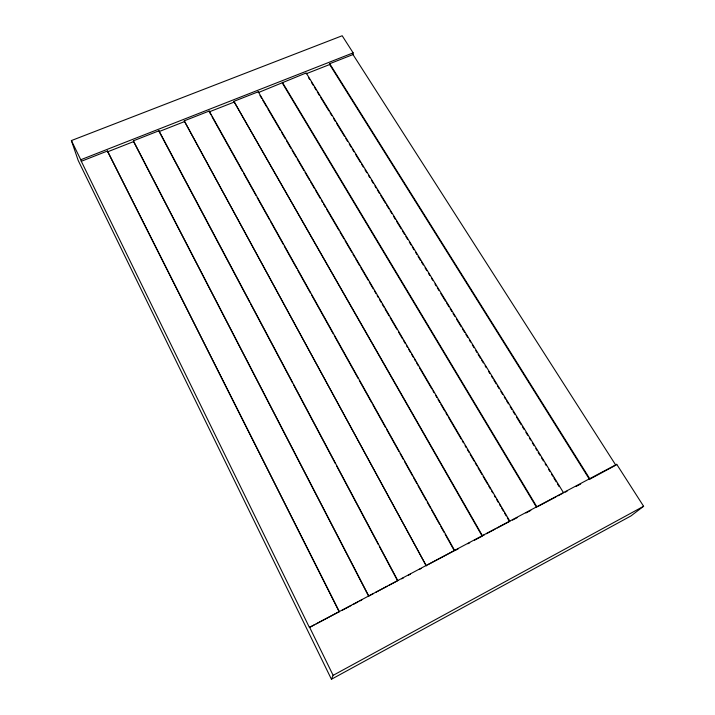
<?xml version="1.0" encoding="UTF-8"?>
<svg xmlns="http://www.w3.org/2000/svg" width="715" height="715" viewBox="0 0 715 715"><rect width="100%" height="100%" fill="white"/><g stroke="black" fill="none" stroke-linecap="round" stroke-linejoin="round"><path stroke-width="1.07" d="M614.855 465.706L589.464 479.354L329.678 64.538L329.722 63.707L352.995 54.563L353.139 52.865L342.181 35.75L71.393 140.569L78.203 160.491L331.429 679.25L630.97 515.926L643.607 506.283L616.732 464.33L309.407 627.457L314.234 624.901M331.429 679.25L333.127 675.344L643.607 506.283M616.732 464.33L615.812 465.197L352.995 54.563M316.164 623.882L338.347 612.129M373.623 593.45L368.779 596.015L133.392 140.828L158.971 130.774L397.817 580.643L389.112 585.254M375.554 592.431L387.173 586.273M427.418 564.966L454.66 550.541L209.209 111.04L184.238 120.853L426.238 565.788L184.238 120.853M484.43 534.775L482.473 535.812L233.885 101.351L258.267 91.77L509.893 521.289L497.157 528.036M486.388 533.739L495.2 529.073M537.877 506.47L555.975 496.889M557.879 495.879L562.634 493.359M342.181 610.306L351.002 605.632M352.969 604.595L357.875 602.003M359.833 600.957L361.799 599.921M401.607 578.837L403.573 577.8M408.497 575.191L410.473 574.145M419.339 569.444L421.314 568.398M455.375 550.362L458.244 548.843M467.825 543.766L469.737 542.756M474.528 540.218L482.187 536.161L233.885 101.351M512.467 520.127L517.285 517.571M525.963 512.977L530.789 510.421M565.145 492.224L567.093 491.196M575.843 486.558L580.705 483.983M339.241 611.87L107.733 151.768L133.589 141.606L133.392 140.828M249.624 302.052L159.132 131.569L184.372 121.648M210.934 114.766L209.307 111.844L233.948 102.165M563.59 492.858L306.181 72.948L258.303 92.593L258.267 91.77M306.163 73.779L329.678 64.538M71.393 140.569L80.777 159.749L353.139 52.865M80.777 159.749L81.296 161.286L107.5 150.99L339.312 611.62M329.722 63.707L589.884 478.934M308.496 77.586L309.658 79.49M311.409 82.341L313.152 85.201M314.323 87.096L316.066 89.956M317.237 91.851L319.569 95.658M320.731 97.562L328.891 110.879M330.053 112.782L331.805 115.633M333.556 118.484L335.299 121.344M336.47 123.248L344.63 136.565M345.792 138.46L347.544 141.32M349.295 144.171L351.038 147.022M352.209 148.926L353.952 151.777M355.704 154.637L360.369 162.242M361.531 164.146L363.283 166.997M365.025 169.848L366.777 172.708M368.529 175.559L369.691 177.463M371.443 180.314L373.185 183.165M374.937 186.025L376.099 187.929M377.27 189.824L379.602 193.631M380.764 195.535L385.43 203.14M386.592 205.044L388.924 208.852M390.095 210.755L391.838 213.606M393.59 216.457L395.341 219.317M396.503 221.221L401.169 228.827M402.331 230.731L404.663 234.538M405.825 236.433L407.577 239.293M409.329 242.144L411.071 244.995M412.242 246.898L413.985 249.75M415.737 252.609L416.908 254.504M418.069 256.408L420.402 260.215M421.564 262.119L423.316 264.97M425.068 267.821L426.81 270.681M428.562 273.532L429.724 275.436M431.476 278.287L432.638 280.191M434.97 283.998L436.141 285.902M437.303 287.796L439.055 290.656M440.798 293.507L445.463 301.113M446.634 303.017L448.957 306.824M450.128 308.728L451.871 311.579M453.042 313.483L454.794 316.334M456.536 319.194L461.202 326.8M462.364 328.703L464.696 332.502M465.867 334.406L467.61 337.266M469.362 340.117L470.524 342.02M472.275 344.871L474.027 347.722M475.77 350.582L476.941 352.477M478.103 354.381L480.435 358.188M481.597 360.092L483.349 362.943M485.101 365.794L486.263 367.698M488.595 371.505L489.757 373.409M491.509 376.26L492.68 378.163M493.842 380.067L496.174 383.875M497.336 385.769L499.088 388.629M500.84 391.48L502.582 394.331M504.334 397.183L505.496 399.086M506.667 400.99L508.41 403.841M510.161 406.701L511.913 409.552M513.075 411.456L514.827 414.307M516.57 417.158L521.235 424.773M522.397 426.676L524.149 429.527M525.9 432.378L527.643 435.238M529.395 438.089L530.557 439.993M532.309 442.844L534.06 445.695M535.803 448.555L536.974 450.45M538.136 452.354L539.888 455.214M541.639 458.065L543.382 460.916M545.134 463.767L546.296 465.671M548.628 469.478L549.799 471.382M551.542 474.233L552.713 476.136M553.875 478.04L556.207 481.839M557.369 483.742L559.121 486.602M282.362 82.305L536.929 506.971L536.572 507.355L282.371 83.128M259.992 95.479L261.681 98.366M262.807 100.288L266.758 107.018M267.884 108.948L280.271 130.112M281.406 132.034L285.348 138.773M286.474 140.694L290.978 148.389M292.104 150.311L296.046 157.05M297.181 158.971L303.938 170.519M305.064 172.44L309.568 180.135M310.694 182.057L314.645 188.796M315.771 190.717L320.275 198.413M321.401 200.343L322.528 202.265M323.654 204.186L325.343 207.073M326.469 208.995L338.865 230.159M339.991 232.089L343.942 238.819M345.068 240.741L351.825 252.288M352.951 254.209L354.64 257.096M355.766 259.027L359.717 265.757M360.843 267.678L368.162 280.191M369.289 282.112L373.23 288.842M374.365 290.773L376.054 293.659M377.18 295.581L378.306 297.503M379.433 299.433L381.122 302.311M382.248 304.241L383.937 307.128M385.063 309.05L389.005 315.78M390.14 317.71L396.897 329.249M398.586 332.135L402.527 338.874M403.653 340.796L405.351 343.683M406.478 345.604L407.604 347.535M408.73 349.456L410.419 352.343M411.545 354.265L413.234 357.151M414.36 359.073L415.487 360.995M416.613 362.925L418.302 365.812M419.428 367.733L431.824 388.897M432.95 390.819L434.077 392.75M435.775 395.636L436.901 397.558M438.027 399.479L439.716 402.366M440.842 404.288L444.784 411.027M445.91 412.948L447.599 415.835M448.725 417.757L461.121 438.921M462.248 440.851L463.374 442.773M465.063 445.66L466.189 447.581M467.324 449.503L469.013 452.389M470.139 454.32L474.081 461.05M475.207 462.971L476.896 465.858M478.022 467.789L481.964 474.519M483.099 476.44L487.603 484.135M488.729 486.066L490.419 488.953M491.545 490.874L492.671 492.796M494.36 495.683L495.486 497.604M496.612 499.535L498.31 502.422M499.436 504.343L500.563 506.265M501.689 508.186L503.378 511.073M504.504 513.004L506.193 515.89M507.319 517.812L509.009 520.699M212.024 116.715L242.456 171.225M243.547 173.173L256.05 195.561M257.132 197.51L269.635 219.898M270.717 221.847L283.22 244.235M284.311 246.183L296.805 268.572M297.896 270.52L310.39 292.909M311.481 294.857L333.217 333.789M334.307 335.737L358.224 378.575M359.305 380.514L371.809 402.911M372.89 404.851L385.394 427.239M386.484 429.188L398.979 451.576M400.069 453.525L403.332 459.37M404.413 461.309L412.564 475.913M413.654 477.861L416.917 483.706M418.007 485.646L426.158 500.25M427.239 502.198L430.502 508.034M431.592 509.983L439.743 524.587M440.824 526.535L444.087 532.371M445.177 534.32L453.873 549.898M250.67 304.018L292.515 382.856M293.561 384.822L335.415 463.66M336.461 465.635L378.306 544.464M379.352 546.439L397.138 579.945M133.589 141.606L368.663 596.283M309.47 627.001L333.127 675.344M81.296 161.286L309.407 627.457M107.5 150.99L107.733 151.768M158.971 130.774L159.132 131.569M209.209 111.04L209.307 111.844"/></g></svg>
